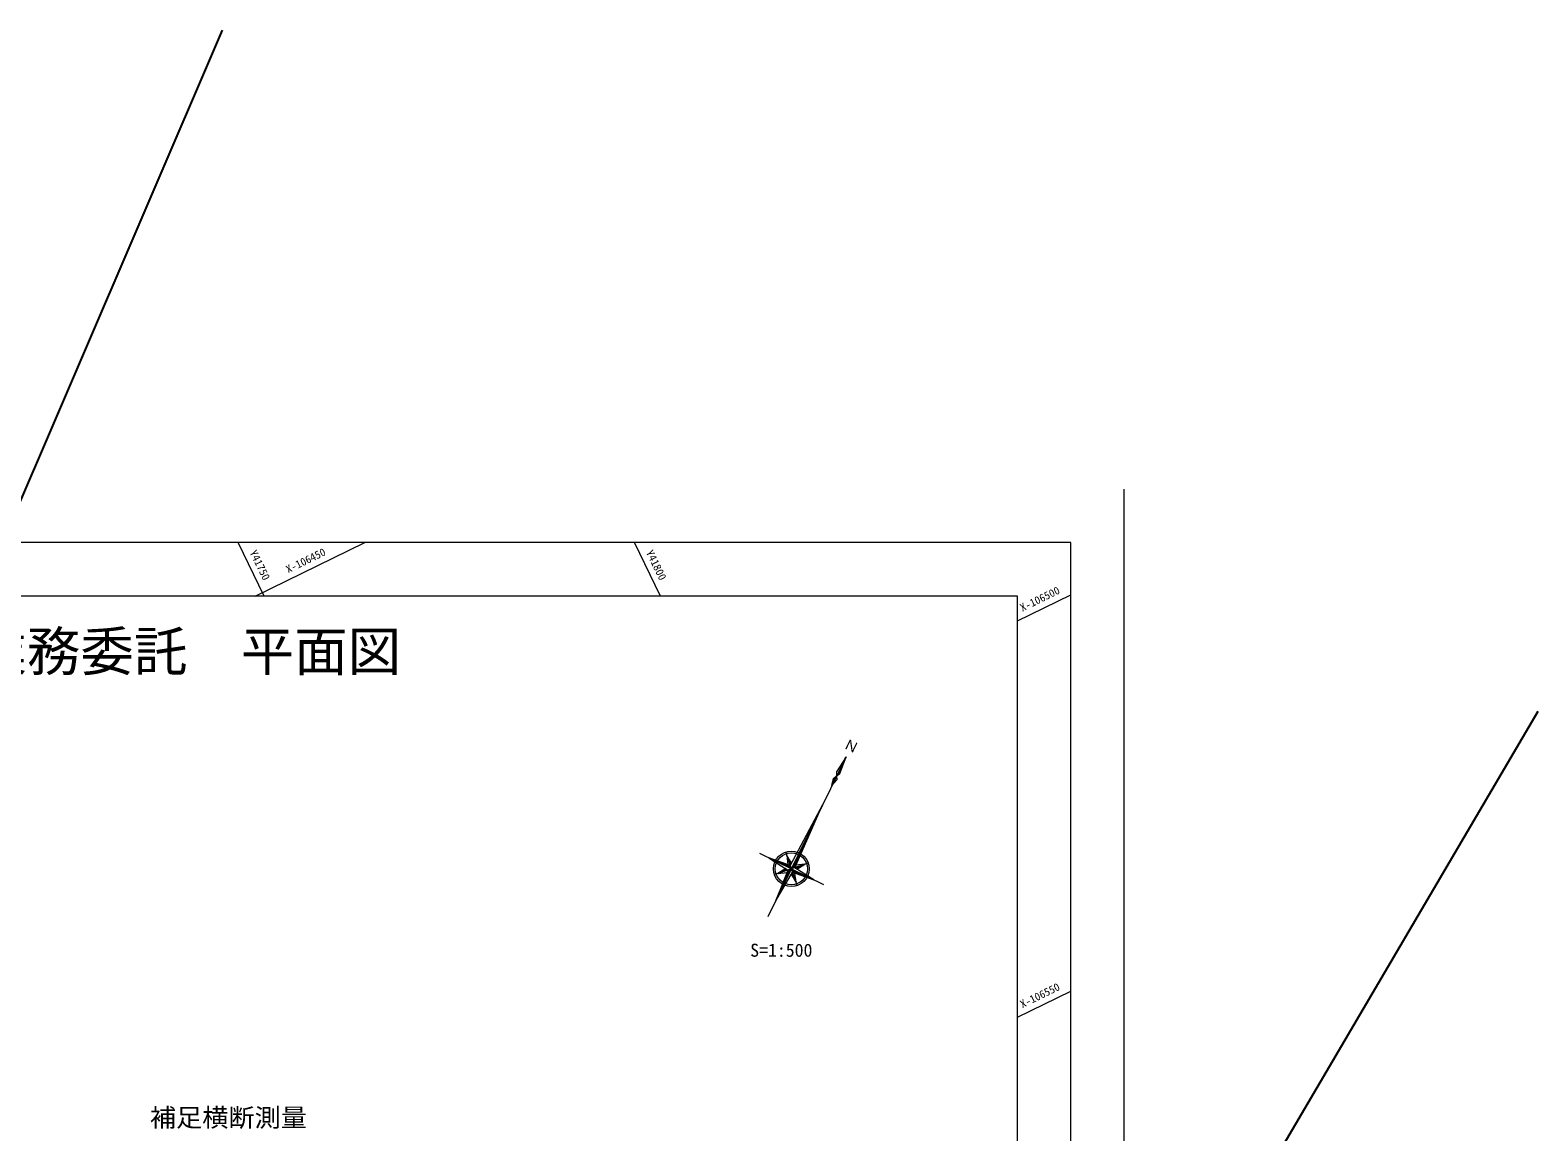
# Model space of a CAD drawing. Units: millimetres, scale not verified. Extents: x 0 to 478532, y 0 to 420999.
# Drawn here: x 266954 to 478532, y 206825 to 361411 of the extents above; entities that cross this region are included whole.
import ezdxf
from ezdxf.enums import TextEntityAlignment as Align

# ---------------------------------------------------------------- set-up
doc = ezdxf.new("R2010")
doc.units = ezdxf.units.MM
doc.header["$LTSCALE"] = 500
for name, color, linetype, lineweight in [('BMK-1', 171, 'Continuous', 25), ('TTL', 7, 'Continuous', 13), ('TTL-FRAM', 7, 'Continuous', 13), ('TTL-LINE', 7, 'Continuous', 13)]:
    doc.layers.add(name, color=color, linetype=linetype, lineweight=lineweight)
doc.styles.add('ＭＳ ゴシック', font='')
doc.styles.get('ＭＳ ゴシック').set_extended_font_data('MS Gothic')

msp = doc.modelspace()

# ---------------------------------------------------------------- linework, layer by layer
at = {"layer": 'BMK-1'}
for p, q in [((293893.2, 361411.2), (183450.8, 104030.1)), ((478531.6, 265819.5), (376875.3, 92873))]:
    msp.add_line(p, q, dxfattribs=at)
at = {"layer": 'TTL'}
for p, q in [((420500, 0), (420500, 297000)), ((381447.8, 259458.4), (370488.5, 236988.5)), ((381447.8, 259458.4), (380127.2, 257321)), ((381397.5, 259343.8), (380212.5, 256834.3)), ((380281.3, 256884.2), (381393, 259346)), ((381393, 259346), (380383.4, 256956.8)), ((380474.5, 257018), (381390.8, 259341.5)), ((381390.8, 259341.5), (380541, 257074.6)), ((380576.6, 257101.8), (381447.8, 259458.4)), ((379475.1, 255413.8), (379688.8, 256422.2)), ((380138.2, 256203), (379475.1, 255413.8)), ((379497, 255458.7), (380039.6, 256673.8)), ((379968.6, 256619.5), (379497, 255458.7)), ((379497, 255458.7), (379882, 256556)), ((379797.7, 256485.9), (379497, 255458.7)), ((379497, 255458.7), (379731.1, 256440.5)), ((379688.8, 256422.2), (380132.7, 256762)), ((379731.1, 256440.5), (379797.7, 256485.9)), ((380127.2, 257321), (380132.7, 256762)), ((380132.7, 256762), (380576.6, 257101.8)), ((380132.7, 256762), (380138.2, 256203)), ((380212.5, 256834.3), (380281.3, 256884.2)), ((378160, 252717.4), (373612.8, 244204.2)), ((373903.2, 243784.4), (377927.8, 252229.9)), ((374054.8, 243832.8), (377923.3, 252232.1)), ((377927.8, 252229.9), (374054.8, 243832.8)), ((377923.3, 252232.1), (374152.8, 243874.1)), ((374251, 243892.9), (378160, 252717.4)), ((369282.3, 245921.3), (378270.3, 241537.6)), ((372961.3, 246096.2), (374591.2, 241362.7)), ((373124.8, 245621.5), (373280.7, 244321.6)), ((373786.3, 244525.6), (373124.8, 245621.5)), ((373154.1, 245601.7), (373762.2, 244476.2)), ((373711.9, 244361.7), (373154.1, 245601.7)), ((373154.1, 245601.7), (373665.8, 244278.5)), ((370630.5, 245263.8), (373301.6, 243566)), ((373612.8, 244204.2), (370630.5, 245263.8)), ((370814.9, 245162.7), (373651.9, 244101.7)), ((373688.9, 243972.3), (370814.9, 245162.7)), ((370814.9, 245162.7), (373730.4, 243852)), ((376143.1, 244544.4), (371409.5, 242914.5)), ((373301.6, 243566), (371584.4, 239235.5)), ((373689.5, 243688.4), (371650.2, 239370.3)), ((371656.8, 239383.8), (373589.2, 243653.8)), ((373484.5, 243610.3), (371656.8, 239383.8)), ((371656.8, 239383.8), (373368.6, 243577.9)), ((373004.6, 243755.4), (371884.2, 243078)), ((371926.6, 243085.1), (373056.4, 243713.4)), ((373146.5, 243647.2), (371926.6, 243085.1)), ((371926.6, 243085.1), (373247.7, 243592.3)), ((373056.4, 243713.4), (373146.5, 243647.2)), ((373368.6, 243577.9), (373484.5, 243610.3)), ((373665.8, 244278.5), (373711.9, 244361.7)), ((373730.4, 243852), (373688.9, 243972.3)), ((376731.2, 242271.5), (373838.1, 243582.5)), ((373879.8, 243439.8), (376731.2, 242271.5)), ((373939.1, 243321.8), (373879.8, 243439.8)), ((376731.2, 242271.5), (373939.1, 243321.8)), ((376922.1, 242195.2), (374251, 243892.9)), ((375599.3, 244353.4), (374327.6, 243833.3)), ((374327.6, 243833.3), (374464.7, 243760.8)), ((375668.4, 244381), (374397.5, 244227.5)), ((374464.7, 243760.8), (375599.3, 244353.4)), ((375599.3, 244353.4), (374498.8, 243705.3)), ((374548, 243703.5), (375668.4, 244381)), ((371584.4, 239235.5), (373939.7, 243254.8)), ((371884.2, 243078), (373172.9, 243233.8)), ((373757.2, 242948.8), (374427.8, 241837.4)), ((373788.1, 242989.4), (373849.7, 243092.9)), ((374396, 241886.3), (373788.1, 242989.4)), ((373849.7, 243092.9), (374396, 241886.3)), ((374396, 241886.3), (373911.2, 243196.3)), ((373939.7, 243254.8), (376922.1, 242195.2)), ((374427.8, 241837.4), (374271.9, 243137.3))]:
    msp.add_line(p, q, dxfattribs=at)
msp.add_lwpolyline([(7500, 7500), (413000, 7500), (413000, 289500), (7500, 289500)], close=True, dxfattribs=at)
for radius in [2500, 2250, 2250]:
    msp.add_circle((373776.3, 243729.5), radius, dxfattribs=at)
at = {"layer": 'TTL-FRAM'}
msp.add_lwpolyline([(15000, 15000), (405500, 15000), (405500, 282000), (15000, 282000)], close=True, dxfattribs=at)
at = {"layer": 'TTL-LINE'}
for p, q in [((299780.3, 282000), (296122.3, 289500)), ((298538.8, 282000), (313916, 289500)), ((355410.4, 282000), (351752.4, 289500)), ((405500, 278538.4), (413000, 282196.4)), ((405500, 222908.3), (413000, 226566.3))]:
    msp.add_line(p, q, dxfattribs=at)

# ---------------------------------------------------------------- texts
at = {"layer": 'BMK-1', "style": 'ＭＳ ゴシック', "width": 1.05}
msp.add_text('補足横断測量', height=2566, dxfattribs=at).set_placement((294778.9, 206771), align=Align.BOTTOM_CENTER)
at = {"layer": 'TTL', "style": 'ＭＳ ゴシック'}
msp.add_text('信喜カヌー競技会場常設艇庫部分測量調査設計業務委託\u3000平面図', height=5499, dxfattribs=at).set_placement((210250, 277000), align=Align.TOP_CENTER)
msp.add_text('Ｎ', height=1466, rotation=334, dxfattribs=at).set_placement((380781.5, 260350.7), align=Align.BOTTOM_LEFT)
msp.add_text('S=1:500', height=1833, dxfattribs=at).set_placement((372366.3, 230843.5), align=Align.BOTTOM_CENTER)
at = {"layer": 'TTL-LINE', "style": 'ＭＳ ゴシック'}
for s, rotation, p in [('Y41750', 296, (298400.7, 285969.2)), ('X-106450', 26, (306008.2, 286199.4)), ('Y41800', 296, (354030.8, 285969.2)), ('X-106500', 26, (409030.8, 280816.8)), ('X-106550', 26, (409030.8, 225186.7))]:
    msp.add_text(s, height=1100, rotation=rotation, dxfattribs=at).set_placement(p, align=Align.BOTTOM_CENTER)

doc.saveas('drawing.dxf')
